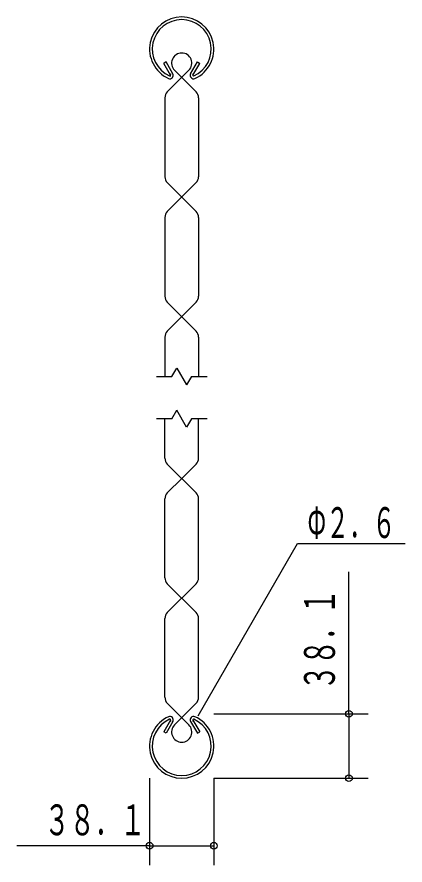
# Model space of a CAD drawing. Units: millimetres, scale not verified. Extents: x -4425 to 4425, y -3150 to 3150.
# Drawn here: x 271 to 960, y -1087 to 420 of the extents above; entities that cross this region are included whole.
import ezdxf
from ezdxf.enums import TextEntityAlignment as Align

# ---------------------------------------------------------------- set-up
doc = ezdxf.new("R2010")
doc.units = ezdxf.units.MM
doc.header["$LTSCALE"] = 20
doc.layers.add('0-0_1', color=7, linetype='Continuous', lineweight=25)
doc.styles.add('ＭＳ ゴシック', font='')
doc.styles.get('ＭＳ ゴシック').set_extended_font_data('MS Gothic')

msp = doc.modelspace()

# ---------------------------------------------------------------- linework, layer by layer
at = {"layer": '0-0_1'}
for p, q in [((535.76, 339.92), (531.6, 337.52)), ((543.6, 316.74), (531.6, 337.52)), ((547.76, 319.14), (535.76, 339.92)), ((579.37, 319.14), (591.37, 339.92)), ((583.52, 316.74), (595.52, 337.52)), ((591.37, 339.92), (595.52, 337.52)), ((537.96, 286.8), (576.29, 325.14)), ((550.84, 325.14), (589.17, 286.8)), ((533.56, 276.2), (533.56, 136.1)), ((593.56, 276.2), (593.56, 136.1)), ((537.96, 125.49), (589.17, 74.28)), ((537.96, 74.28), (589.17, 125.49)), ((533.56, 63.67), (533.56, -76.43)), ((593.56, 63.67), (593.56, -76.43)), ((537.96, -87.04), (563.56, -112.64)), ((537.96, -138.25), (589.17, -87.04)), ((563.56, -112.64), (589.17, -138.25)), ((533.56, -148.86), (533.56, -218.91)), ((593.56, -148.86), (593.56, -218.91)), ((533.56, -363.96), (533.56, -293.91)), ((593.56, -363.96), (593.56, -293.91)), ((537.96, -374.56), (589.17, -425.78)), ((563.56, -400.17), (589.17, -374.56)), ((537.96, -425.78), (563.56, -400.17)), ((533.56, -576.48), (533.56, -436.38)), ((593.56, -576.48), (593.56, -436.38)), ((860.71, -818.44), (860.71, -566.08)), ((537.96, -587.09), (589.17, -638.3)), ((537.96, -638.3), (589.17, -587.09)), ((533.56, -789.01), (533.56, -648.91)), ((593.56, -789.01), (593.56, -648.91)), ((537.96, -799.62), (576.29, -837.95)), ((550.84, -837.95), (589.17, -799.62)), ((620.71, -818.44), (895, -818.44)), ((860.71, -818.44), (860.71, -932.74)), ((543.6, -829.55), (531.6, -850.33)), ((547.76, -831.95), (535.76, -852.73)), ((579.37, -831.95), (591.37, -852.73)), ((583.52, -829.55), (595.52, -850.33)), ((535.76, -852.73), (531.6, -850.33)), ((591.37, -852.73), (595.52, -850.33)), ((506.41, -932.74), (506.41, -1087.03)), ((620.71, -932.74), (895, -932.74)), ((620.71, -932.74), (620.71, -1087.03)), ((506.41, -1052.74), (270.72, -1052.74)), ((506.41, -1052.74), (620.71, -1052.74))]:
    msp.add_line(p, q, dxfattribs=at)
at = {"layer": '0-0_1', "color": 2}
for p, q in [((546.24, -218.91), (554.9, -203.91)), ((554.9, -203.91), (572.22, -233.91)), ((518.56, -218.91), (546.24, -218.91)), ((580.88, -218.91), (572.22, -233.91)), ((580.88, -218.91), (608.56, -218.91)), ((546.24, -293.91), (554.9, -278.91)), ((572.22, -308.91), (554.9, -278.91)), ((546.24, -293.91), (518.56, -293.91)), ((580.88, -293.91), (572.22, -308.91)), ((608.56, -293.91), (580.88, -293.91)), ((592.85, -821.7), (769.42, -515.86)), ((769.42, -515.86), (960.47, -515.86))]:
    msp.add_line(p, q, dxfattribs=at)
at = {"layer": '0-0_1', "color": 6}
for centre in [(860.71, -818.44), (860.71, -932.74), (506.41, -1052.74), (620.71, -1052.74)]:
    msp.add_circle(centre, 6, dxfattribs=at)
at = {"layer": '0-0_1'}
for centre, radius, start, end in [((563.56, 362.78), 57.15, 294.23979, 245.76035), ((563.56, 362.78), 52.35, 294.23979, 245.76035), ((563.56, 337.87), 18, 314.99996, 225.00018), ((542.56, 316.14), 6, 245.76007, 30.00003), ((542.56, 316.14), 1.2, 245.76007, 30.00003), ((542.56, 317.86), 1.5, 0, 45.00125), ((584.56, 316.14), 6, 150.00012, 294.24009), ((584.56, 317.86), 1.5, 134.99889, 180), ((584.56, 316.14), 1.2, 150.00012, 294.24009), ((548.56, 276.2), 15, 135.00011, 180), ((578.56, 276.2), 15, 0, 45.00004), ((548.56, 136.1), 15, 180, 225.00018), ((578.56, 136.1), 15, 314.99996, 0), ((548.56, 63.67), 15, 135.00011, 180), ((578.56, 63.67), 15, 0, 45.00004), ((548.56, -76.43), 15, 180, 225.00018), ((578.56, -76.43), 15, 314.99996, 0), ((548.56, -148.86), 15, 135.00011, 180), ((578.56, -148.86), 15, 0, 45.00004), ((548.56, -363.96), 15, 180, 225.00018), ((578.56, -363.96), 15, 314.99996, 0), ((548.56, -436.38), 15, 135.00011, 180), ((578.56, -436.38), 15, 0, 45.00004), ((548.56, -576.48), 15, 180, 225.00018), ((578.56, -576.48), 15, 314.99996, 0), ((548.56, -648.91), 15, 135.00011, 180), ((578.56, -648.91), 15, 0, 45.00004), ((548.56, -789.01), 15, 180, 224.99989), ((578.56, -789.01), 15, 314.99996, 0), ((563.56, -875.59), 57.15, 114.23994, 65.76051), ((563.56, -875.59), 52.35, 114.23994, 65.76051), ((542.56, -828.95), 6, 329.99998, 114.23993), ((542.56, -828.95), 1.2, 329.99998, 114.23993), ((584.56, -828.95), 6, 65.76021, 210.00017), ((584.56, -828.95), 1.2, 65.76021, 210.00017), ((542.56, -830.68), 1.5, 314.99875, 0), ((563.56, -850.68), 18, 135.00011, 45.00033), ((584.56, -830.68), 1.5, 180, 225.00139)]:
    msp.add_arc(centre, radius, start, end, dxfattribs=at)

# ---------------------------------------------------------------- texts
at = {"layer": '0-0_1', "style": 'ＭＳ ゴシック'}
for s, width, p in [('Φ２．６', 0.55, (787.13, -522.38)), ('３８．１', 0.6, (319.51, -1050.61))]:
    msp.add_text(s, height=54.84, dxfattribs=dict(at, width=width)).set_placement(p, align=Align.BOTTOM_LEFT)
at = {"layer": '0-0_1', "style": 'ＭＳ ゴシック', "width": 0.6}
msp.add_text('３８．１', height=54.84, rotation=90, dxfattribs=at).set_placement((852.24, -776.52), align=Align.BOTTOM_LEFT)

doc.saveas('drawing.dxf')
